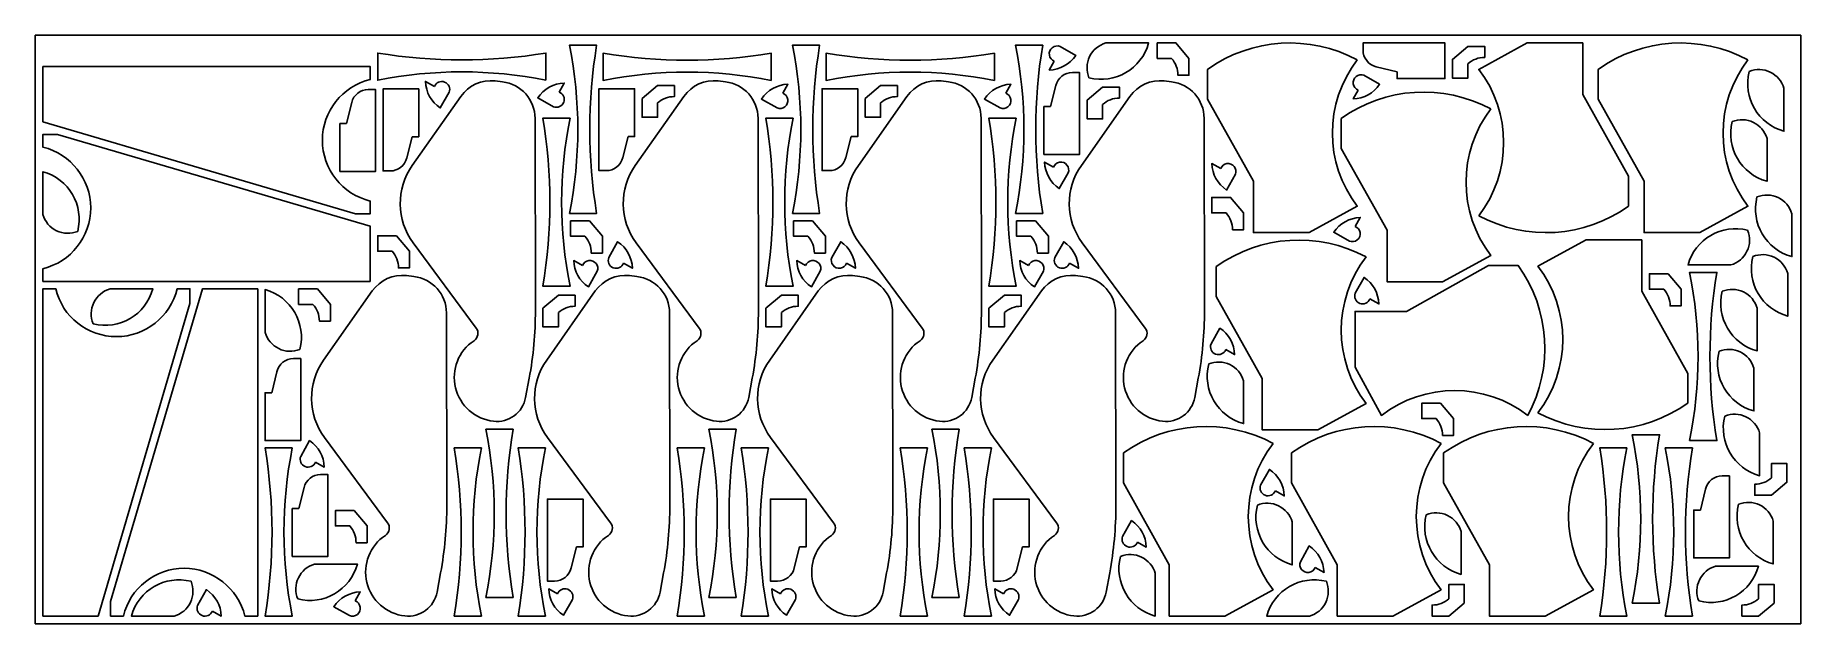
# Model space of a CAD drawing. Header units: metres. Extents: x 0 to 2400, y 0 to 800.
import ezdxf

# ---------------------------------------------------------------- set-up
doc = ezdxf.new("R2010")
doc.units = ezdxf.units.M

msp = doc.modelspace()

# ---------------------------------------------------------------- linework, layer by layer
msp.add_lwpolyline([(0, 0), (2400, 0), (2400, 800), (0, 800)], close=True)
for points in [[(694.2, 738.9), (694.2, 775.9, -0.082414), (465.5, 775.9), (465.5, 738.9, -0.09996)], [(726.1, 557.8), (763.1, 557.8, -0.082414), (763.1, 786.5), (726.1, 786.5, -0.09996)], [(1000.6, 738.6), (1000.6, 775.6, -0.082414), (771.9, 775.6), (771.9, 738.6, -0.09996)], [(1029.3, 557.8), (1066.3, 557.8, -0.082414), (1066.3, 786.5), (1029.3, 786.5, -0.09996)], [(1303.8, 738.6), (1303.8, 775.6, -0.082414), (1075.1, 775.6), (1075.1, 738.6, -0.09996)], [(1332.5, 557.8), (1369.5, 557.8, -0.082414), (1369.5, 786.5), (1332.5, 786.5, -0.09996)], [(1385.3, 764.8), (1378.5, 752.7, 0.241976), (1414.5, 772.7), (1393.1, 784.8, 1)], [(1432.4, 742.2, 0.408535), (1513.5, 789.6), (1455.3, 789.6, 0.444173)], [(1544.7, 768.6, -0.186649), (1553.4, 745.8), (1568.4, 745.8), (1568.4, 768.6), (1550.7, 789.6), (1525.2, 789.6), (1525.2, 768.6)], [(1797.2, 766.6, 0.285934), (1593.6, 753.6), (1593.6, 713), (1656, 601.6), (1656, 531.7), (1731.6, 531.7), (1797.2, 567.6, -0.339514)], [(1851.4, 750.2), (1851.4, 741.2), (1916.4, 741.2), (1916.4, 789.7), (1805, 789.7), (1805, 779.9, 0.346492), (1822.8, 757.3)], [(1947.6, 761.3, -0.186649), (1970.4, 770), (1970.4, 785), (1947.6, 785), (1926.6, 767.3), (1926.6, 741.8), (1947.6, 741.8)], [(1962.4, 554.7, 0.285934), (2166, 567.7), (2166, 608.3), (2103.7, 719.7), (2103.7, 789.6), (2028.1, 789.6), (1962.4, 753.7, -0.339514)], [(2328.3, 766.6, 0.285934), (2124.7, 753.6), (2124.7, 713), (2187, 601.6), (2187, 531.7), (2262.7, 531.7), (2328.3, 567.6, -0.339514)], [(10.3, 757.4), (10.3, 682.4), (435.3, 557.4), (455.3, 557.4), (455.3, 574.7, -0.786796), (455.3, 740), (455.3, 757.4)], [(1380.2, 703), (1371.2, 703), (1371.2, 638), (1419.7, 638), (1419.7, 749.4), (1409.9, 749.4, 0.346492), (1387.3, 731.6)], [(1798.4, 725.6), (1791.6, 713.5, 0.241976), (1827.6, 733.5), (1806.2, 745.6, 1)], [(2329.9, 750.8, 0.408535), (2377.3, 669.6), (2377.3, 727.9, 0.444173)], [(423, 679.9), (414, 679.9), (414, 614.9), (462.5, 614.9), (462.5, 726.3), (452.7, 726.3, 0.346492), (430.1, 708.5)], [(512.2, 662), (521.2, 662), (521.2, 727), (472.7, 727), (472.7, 615.6), (482.5, 615.6, 0.346492), (505.1, 633.4)], [(513.7, 517.7), (599.4, 401.9, -0.429208), (596.4, 384.8, 0.699672), (622.8, 275.2, 0.393881), (666.6, 307.6), (671.5, 333.8, 0.046274), (679.8, 425.7), (679.4, 687.1, 0.380905), (635.1, 736.7), (625.2, 737.9, 0.274234), (578.6, 717), (512.5, 623.1, 0.323271)], [(542.5, 730.3), (530.4, 737.2, 0.241976), (550.5, 701.2), (562.6, 722.5, 1)], [(712.2, 722.9), (719.1, 735, 0.241976), (683.1, 714.9), (704.4, 702.8, 1)], [(805.8, 662.4), (814.8, 662.4), (814.8, 727.4), (766.3, 727.4), (766.3, 616), (776.1, 616, 0.346492), (798.7, 633.8)], [(816.9, 517.7), (902.6, 401.9, -0.429208), (899.6, 384.8, 0.699672), (926, 275.2, 0.393881), (969.8, 307.6), (974.7, 333.8, 0.046274), (983, 425.7), (982.6, 687.1, 0.380905), (938.3, 736.7), (928.4, 737.9, 0.274234), (881.8, 717), (815.7, 623.1, 0.323271)], [(846, 708, -0.186649), (868.8, 716.7), (868.8, 731.7), (846, 731.7), (825, 714), (825, 688.5), (846, 688.5)], [(1016.2, 721.3), (1023.1, 733.4, 0.241976), (987.1, 713.3), (1008.4, 701.2, 1)], [(1109, 662.4), (1118, 662.4), (1118, 727.4), (1069.5, 727.4), (1069.5, 616), (1079.3, 616, 0.346492), (1101.9, 633.8)], [(1120.1, 517.7), (1205.8, 401.9, -0.429208), (1202.8, 384.8, 0.699672), (1229.2, 275.2, 0.393881), (1273, 307.6), (1277.9, 333.8, 0.046274), (1286.2, 425.7), (1285.8, 687.1, 0.380905), (1241.5, 736.7), (1231.6, 737.9, 0.274234), (1185, 717), (1118.9, 623.1, 0.323271)], [(1149.2, 708, -0.186649), (1172, 716.7), (1172, 731.7), (1149.2, 731.7), (1128.2, 714), (1128.2, 688.5), (1149.2, 688.5)], [(1319.4, 721.3), (1326.3, 733.4, 0.241976), (1290.3, 713.3), (1311.6, 701.2, 1)], [(1423.3, 517.7), (1509, 401.9, -0.429208), (1506, 384.8, 0.699672), (1532.4, 275.2, 0.393881), (1576.2, 307.6), (1581.1, 333.8, 0.046274), (1589.4, 425.7), (1589, 687.1, 0.380905), (1544.7, 736.7), (1534.8, 737.9, 0.274234), (1488.2, 717), (1422.1, 623.1, 0.323271)], [(1451, 705.9, -0.186649), (1473.8, 714.7), (1473.8, 729.7), (1451, 729.7), (1430, 711.9), (1430, 686.4), (1451, 686.4)], [(1978.8, 699.8, 0.285934), (1775.2, 686.8), (1775.2, 646.3), (1837.6, 534.9), (1837.6, 465), (1913.2, 465), (1978.8, 500.8, -0.339514)], [(727, 687.5), (690, 687.5, -0.082414), (690, 458.8), (727, 458.8, -0.09996)], [(1030.2, 687.5), (993.2, 687.5, -0.082414), (993.2, 458.8), (1030.2, 458.8, -0.09996)], [(1333.4, 687.5), (1296.4, 687.5, -0.082414), (1296.4, 458.8), (1333.4, 458.8, -0.09996)], [(2306.9, 682.6, 0.408535), (2354.2, 601.5), (2354.2, 659.7, 0.444173)], [(455.3, 465.3), (455.3, 540.3), (30.3, 665.3), (10.3, 665.3), (10.3, 647.9, -0.786796), (10.3, 482.7), (10.3, 465.3)], [(1384.1, 620.7), (1372, 627.6, 0.241976), (1392.1, 591.6), (1404.2, 612.9, 1)], [(1611.5, 618.8), (1599.4, 625.6, 0.241976), (1619.5, 589.6), (1631.5, 611, 1)], [(57.6, 533.4, 0.408535), (10.3, 614.5), (10.3, 556.3, 0.444173)], [(1618.9, 558.5, -0.186649), (1627.6, 535.7), (1642.6, 535.7), (1642.6, 558.5), (1624.9, 579.5), (1599.4, 579.5), (1599.4, 558.5)], [(2340.6, 580.2, 0.408535), (2388, 499.1), (2388, 557.3, 0.444173)], [(1794.3, 540.2), (1801.2, 552.3, 0.241976), (1765.2, 532.2), (1786.5, 520.1, 1)], [(747.2, 526.7, -0.186649), (755.9, 503.9), (770.9, 503.9), (770.9, 526.7), (753.2, 547.7), (727.7, 547.7), (727.7, 526.7)], [(1050.4, 526.7, -0.186649), (1059.1, 503.9), (1074.1, 503.9), (1074.1, 526.7), (1056.4, 547.7), (1030.9, 547.7), (1030.9, 526.7)], [(1353.6, 526.7, -0.186649), (1362.3, 503.9), (1377.3, 503.9), (1377.3, 526.7), (1359.6, 547.7), (1334.1, 547.7), (1334.1, 526.7)], [(2327.9, 535.1, 0.408535), (2246.8, 487.7), (2305, 487.7, 0.444173)], [(485, 506.5, -0.186649), (493.7, 483.7), (508.7, 483.7), (508.7, 506.5), (491, 527.5), (465.5, 527.5), (465.5, 506.5)], [(799.7, 490.1), (811.8, 483.3, 0.241976), (791.7, 519.3), (779.6, 497.9, 1)], [(1102.9, 490.1), (1115, 483.3, 0.241976), (1094.9, 519.3), (1082.8, 497.9, 1)], [(1406.1, 490.1), (1418.2, 483.3, 0.241976), (1398.1, 519.3), (1386, 497.9, 1)], [(1809.1, 498.6, 0.285934), (1605.5, 485.6), (1605.5, 445), (1667.8, 333.6), (1667.8, 263.7), (1743.5, 263.7), (1809.1, 299.6, -0.339514)], [(2042.8, 286.9, 0.285934), (2246.4, 299.9), (2246.4, 340.4), (2184, 451.9), (2184, 521.7), (2108.4, 521.7), (2042.8, 485.9, -0.339514)], [(744, 487), (731.9, 493.8, 0.241976), (751.9, 457.8), (764, 479.2, 1)], [(1047.2, 487), (1035.1, 493.8, 0.241976), (1055.1, 457.8), (1067.2, 479.2, 1)], [(1350.4, 487), (1338.3, 493.8, 0.241976), (1358.3, 457.8), (1370.4, 479.2, 1)], [(2029.1, 283.2, 0.285934), (2016.1, 486.8), (1975.6, 486.8), (1864.2, 424.5), (1794.3, 424.5), (1794.3, 348.9), (1830.1, 283.2, -0.339514)], [(2335, 499.2, 0.408535), (2382.4, 418.1), (2382.4, 476.3, 0.444173)], [(393.2, 253.1), (478.9, 137.3, -0.429208), (475.9, 120.1, 0.699672), (502.3, 10.5, 0.393881), (546.1, 43), (551, 69.1, 0.046274), (559.4, 161.1), (559, 422.5, 0.380905), (514.6, 472.1), (504.7, 473.2, 0.274234), (458.1, 452.4), (392, 358.4, 0.323271)], [(696.4, 253.1), (782.1, 137.3, -0.429208), (779.1, 120.1, 0.699672), (805.5, 10.5, 0.393881), (849.3, 43), (854.2, 69.1, 0.046274), (862.6, 161.1), (862.2, 422.5, 0.380905), (817.8, 472.1), (807.9, 473.2, 0.274234), (761.3, 452.4), (695.2, 358.4, 0.323271)], [(999.6, 253.1), (1085.3, 137.3, -0.429208), (1082.3, 120.1, 0.699672), (1108.7, 10.5, 0.393881), (1152.5, 43), (1157.4, 69.1, 0.046274), (1165.8, 161.1), (1165.4, 422.5, 0.380905), (1121, 472.1), (1111.1, 473.2, 0.274234), (1064.5, 452.4), (998.4, 358.4, 0.323271)], [(1302.8, 253.1), (1388.5, 137.3, -0.429208), (1385.5, 120.1, 0.699672), (1411.9, 10.5, 0.393881), (1455.7, 43), (1460.6, 69.1, 0.046274), (1469, 161.1), (1468.6, 422.5, 0.380905), (1424.2, 472.1), (1414.3, 473.2, 0.274234), (1367.7, 452.4), (1301.6, 358.4, 0.323271)], [(1814.4, 441.6), (1826.5, 434.8, 0.241976), (1806.5, 470.8), (1794.4, 449.4, 1)], [(2213.8, 454.8, -0.186649), (2222.5, 432), (2237.5, 432), (2237.5, 454.8), (2219.8, 475.8), (2194.3, 475.8), (2194.3, 454.8)], [(2249, 249), (2286, 249, -0.082414), (2286, 477.7), (2249, 477.7, -0.09996)], [(10.3, 10.3), (85.3, 10.3), (210.3, 435.3), (210.3, 455.3), (192.9, 455.3, -0.786796), (27.7, 455.3), (10.3, 455.3)], [(78.6, 407.8, 0.408535), (159.8, 455.2), (101.6, 455.2, 0.444173)], [(302.3, 455.3), (227.3, 455.3), (102.3, 30.3), (102.3, 10.3), (119.7, 10.3, -0.786796), (284.9, 10.3), (302.3, 10.3)], [(359.7, 373, 0.408535), (312.4, 454.2), (312.4, 396, 0.444173)], [(377.5, 434.2, -0.186649), (386.2, 411.4), (401.2, 411.4), (401.2, 434.2), (383.5, 455.2), (358, 455.2), (358, 434.2)], [(711.1, 422.9, -0.186649), (733.9, 431.6), (733.9, 446.6), (711.1, 446.6), (690.1, 428.9), (690.1, 403.4), (711.1, 403.4)], [(1014.3, 422.9, -0.186649), (1037.1, 431.6), (1037.1, 446.6), (1014.3, 446.6), (993.3, 428.9), (993.3, 403.4), (1014.3, 403.4)], [(1317.5, 422.9, -0.186649), (1340.3, 431.6), (1340.3, 446.6), (1317.5, 446.6), (1296.5, 428.9), (1296.5, 403.4), (1317.5, 403.4)], [(2293.4, 452, 0.408535), (2340.8, 370.9), (2340.8, 429.1, 0.444173)], [(1618.4, 372.7), (1630.5, 365.8, 0.241976), (1610.5, 401.8), (1598.4, 380.5, 1)], [(321.4, 314), (312.4, 314), (312.4, 249), (360.9, 249), (360.9, 360.4), (351.1, 360.4, 0.346492), (328.5, 342.6)], [(2289, 370.4, 0.408535), (2336.3, 289.3), (2336.3, 347.5, 0.444173)], [(1595.2, 353.2, 0.408535), (1642.6, 272), (1642.6, 330.3, 0.444173)], [(1904.3, 278.8, -0.186649), (1913.1, 256), (1928.1, 256), (1928.1, 278.8), (1910.3, 299.8), (1884.8, 299.8), (1884.8, 278.8)], [(612.5, 35.7), (649.5, 35.7, -0.082414), (649.5, 264.4), (612.5, 264.4, -0.09996)], [(915.7, 35.7), (952.7, 35.7, -0.082414), (952.7, 264.4), (915.7, 264.4, -0.09996)], [(1218.9, 35.7), (1255.9, 35.7, -0.082414), (1255.9, 264.4), (1218.9, 264.4, -0.09996)], [(1682.8, 245.1, 0.285934), (1479.2, 232.1), (1479.2, 191.6), (1541.6, 80.2), (1541.6, 10.3), (1617.2, 10.3), (1682.8, 46.1, -0.339514)], [(1911.2, 245.1, 0.285934), (1707.6, 232.1), (1707.6, 191.6), (1769.9, 80.2), (1769.9, 10.3), (1845.5, 10.3), (1911.2, 46.1, -0.339514)], [(2118.2, 245.1, 0.285934), (1914.6, 232.1), (1914.6, 191.6), (1976.9, 80.2), (1976.9, 10.3), (2052.6, 10.3), (2118.2, 46.1, -0.339514)], [(2296.8, 282.3, 0.408535), (2344.2, 201.2), (2344.2, 259.4, 0.444173)], [(380.8, 219.7), (392.9, 212.9, 0.241976), (372.9, 248.9), (360.8, 227.5, 1)], [(2171.1, 28), (2208.1, 28, -0.082414), (2208.1, 256.8), (2171.1, 256.8, -0.09996)], [(349.4, 239), (312.4, 239, -0.082414), (312.4, 10.3), (349.4, 10.3, -0.09996)], [(606.5, 239), (569.5, 239, -0.082414), (569.5, 10.3), (606.5, 10.3, -0.09996)], [(693.4, 239), (656.4, 239, -0.082414), (656.4, 10.3), (693.4, 10.3, -0.09996)], [(909.7, 239), (872.7, 239, -0.082414), (872.7, 10.3), (909.7, 10.3, -0.09996)], [(996.6, 239), (959.6, 239, -0.082414), (959.6, 10.3), (996.6, 10.3, -0.09996)], [(1212.9, 239), (1175.9, 239, -0.082414), (1175.9, 10.3), (1212.9, 10.3, -0.09996)], [(1299.8, 239), (1262.8, 239, -0.082414), (1262.8, 10.3), (1299.8, 10.3, -0.09996)], [(2163.8, 239), (2126.8, 239, -0.082414), (2126.8, 10.3), (2163.8, 10.3, -0.09996)], [(2215.9, 10.3), (2252.9, 10.3, -0.082414), (2252.9, 239), (2215.9, 239, -0.09996)], [(2360.3, 198.3, -0.186649), (2337.5, 189.6), (2337.5, 174.6), (2360.3, 174.6), (2381.3, 192.3), (2381.3, 217.8), (2360.3, 217.8)], [(358.2, 156.4), (349.2, 156.4), (349.2, 91.4), (397.7, 91.4), (397.7, 202.8), (387.9, 202.8, 0.346492), (365.3, 185)], [(1685.8, 180.7), (1697.9, 173.8, 0.241976), (1677.8, 209.8), (1665.7, 188.5, 1)], [(2263.6, 154.5), (2254.6, 154.5), (2254.6, 89.5), (2303.1, 89.5), (2303.1, 200.9), (2293.3, 200.9, 0.346492), (2270.7, 183.1)], [(735.7, 104.4), (744.7, 104.4), (744.7, 169.4), (696.2, 169.4), (696.2, 58), (706, 58, 0.346492), (728.6, 75.8)], [(1038.9, 104.4), (1047.9, 104.4), (1047.9, 169.4), (999.4, 169.4), (999.4, 58), (1009.2, 58, 0.346492), (1031.8, 75.8)], [(1342.1, 104.4), (1351.1, 104.4), (1351.1, 169.4), (1302.6, 169.4), (1302.6, 58), (1312.4, 58, 0.346492), (1335, 75.8)], [(427.4, 132.9, -0.186649), (436.1, 110.1), (451.1, 110.1), (451.1, 132.9), (433.4, 153.9), (407.9, 153.9), (407.9, 132.9)], [(1661.4, 161.2, 0.408535), (1708.8, 80), (1708.8, 138.3, 0.444173)], [(1891, 148.2, 0.408535), (1938.4, 67.1), (1938.4, 125.3, 0.444173)], [(2315.4, 162.4, 0.408535), (2362.7, 81.3), (2362.7, 139.5, 0.444173)], [(1498.3, 110.9), (1510.4, 104.1, 0.241976), (1490.3, 140.1), (1478.2, 118.7, 1)], [(1739.9, 76.5), (1752, 69.7, 0.241976), (1731.9, 105.7), (1719.8, 84.3, 1)], [(356.7, 33.6, 0.408535), (437.8, 81), (379.6, 81, 0.444173)], [(1475.2, 91.4, 0.408535), (1522.6, 10.3), (1522.6, 68.5, 0.444173)], [(2261.5, 30.9, 0.408535), (2342.6, 78.2), (2284.4, 78.2, 0.444173)], [(211.7, 57.6, 0.408535), (130.6, 10.3), (188.8, 10.3, 0.444173)], [(1755.2, 57.6, 0.408535), (1674.1, 10.3), (1732.3, 10.3, 0.444173)], [(1921.7, 34, -0.186649), (1898.9, 25.3), (1898.9, 10.3), (1921.7, 10.3), (1942.7, 28), (1942.7, 53.5), (1921.7, 53.5)], [(2342.8, 34, -0.186649), (2320, 25.3), (2320, 10.3), (2342.8, 10.3), (2363.8, 28), (2363.8, 53.5), (2342.8, 53.5)], [(240.7, 17.1), (252.8, 10.3, 0.241976), (232.7, 46.3), (220.6, 24.9, 1)], [(435, 31.1), (441.8, 43.2, 0.241976), (405.8, 23.1), (427.2, 11, 1)], [(710, 40.6), (698, 47.4, 0.241976), (718, 11.4), (730.1, 32.8, 1)], [(1013.2, 40.6), (1001.2, 47.4, 0.241976), (1021.2, 11.4), (1033.3, 32.8, 1)], [(1316.4, 40.6), (1304.4, 47.4, 0.241976), (1324.4, 11.4), (1336.5, 32.8, 1)]]:
    msp.add_lwpolyline(points, format="xyb", close=True)

doc.saveas('drawing.dxf')
